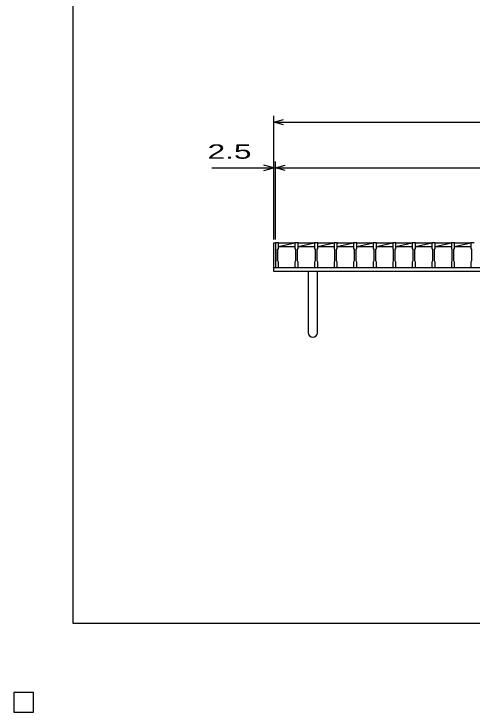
# Model space of a CAD drawing. Units: millimetres, scale not verified. Extents: x -1820 to 1731, y -1282 to 1054.
# Drawn here: x -1820 to -1117, y -1282 to -211 of the extents above; entities that cross this region are included whole.
import ezdxf
from ezdxf.enums import TextEntityAlignment as Align

# ---------------------------------------------------------------- set-up
doc = ezdxf.new("R2010")
doc.units = ezdxf.units.MM
doc.header["$LTSCALE"] = 10
for name, color, linetype, lineweight in [('0_2', 150, 'Continuous', 25), ('16', 3, 'Continuous', 25), ('19', 6, 'Continuous', 25), ('22', 4, 'Continuous', 25), ('24', 2, 'Continuous', 25), ('32', 4, 'Continuous', 25)]:
    doc.layers.add(name, color=color, linetype=linetype, lineweight=lineweight)
doc.styles.add('ベクトル', font='')
doc.styles.get('ベクトル').set_extended_font_data('ベクトル')

msp = doc.modelspace()

# ---------------------------------------------------------------- linework, layer by layer
at = {"layer": '0_2'}
for p, q in [((-1729, -1146.5), (-1729, 1053.5)), ((1731, -1146.5), (-1729, -1146.5)), ((-1790, -1252.5), (-1820, -1252.5)), ((-1820, -1252.5), (-1820, -1282.5)), ((-1790, -1252.5), (-1820, -1252.5)), ((-1820, -1252.5), (-1820, -1282.5)), ((-1790, -1252.5), (-1820, -1252.5)), ((-1820, -1252.5), (-1820, -1282.5)), ((-1790, -1252.5), (-1820, -1252.5)), ((-1820, -1252.5), (-1820, -1282.5)), ((-1790, -1252.5), (-1820, -1252.5)), ((-1820, -1252.5), (-1820, -1282.5)), ((-1790, -1282.5), (-1790, -1252.5)), ((-1790, -1282.5), (-1790, -1252.5)), ((-1790, -1282.5), (-1790, -1252.5)), ((-1790, -1282.5), (-1790, -1252.5)), ((-1790, -1282.5), (-1790, -1252.5)), ((-1820, -1282.5), (-1790, -1282.5)), ((-1820, -1282.5), (-1790, -1282.5)), ((-1820, -1282.5), (-1790, -1282.5)), ((-1820, -1282.5), (-1790, -1282.5)), ((-1820, -1282.5), (-1790, -1282.5))]:
    msp.add_line(p, q, dxfattribs=at)
at = {"layer": '16'}
for p, q in [((-1419, -562.5), (-1419, -561.8)), ((-1419, -561.8), (-1414, -561.8)), ((-1419, -562.5), (-1419, -571)), ((-1414, -562.5), (-1419, -562.5)), ((-1419, -562.5), (-1419, -600.5)), ((-1414, -561.8), (-1414, -562.5)), ((-1414, -571), (-1414, -562.5)), ((-1414, -562.5), (-1389, -562.5)), ((-1414, -568), (-1389, -562.5)), ((-1389, -562.5), (-1389, -561.8)), ((-1389, -561.8), (-1384, -561.8)), ((-1389, -562.5), (-1389, -571)), ((-1384, -562.5), (-1389, -562.5)), ((-1384, -561.8), (-1384, -562.5)), ((-1384, -571), (-1384, -562.5)), ((-1384, -562.5), (-1359, -562.5)), ((-1384, -568), (-1359, -562.5)), ((-1359, -562.5), (-1359, -561.8)), ((-1359, -561.8), (-1354, -561.8)), ((-1359, -562.5), (-1359, -571)), ((-1354, -562.5), (-1359, -562.5)), ((-1354, -561.8), (-1354, -562.5)), ((-1354, -571), (-1354, -562.5)), ((-1354, -562.5), (-1329, -562.5)), ((-1354, -568), (-1329, -562.5)), ((-1329, -562.5), (-1329, -561.8)), ((-1329, -561.8), (-1324, -561.8)), ((-1329, -562.5), (-1329, -571)), ((-1324, -562.5), (-1329, -562.5)), ((-1324, -561.8), (-1324, -562.5)), ((-1324, -571), (-1324, -562.5)), ((-1324, -562.5), (-1299, -562.5)), ((-1324, -568), (-1299, -562.5)), ((-1299, -562.5), (-1299, -561.8)), ((-1299, -561.8), (-1294, -561.8)), ((-1299, -562.5), (-1299, -571)), ((-1294, -562.5), (-1299, -562.5)), ((-1294, -561.8), (-1294, -562.5)), ((-1294, -571), (-1294, -562.5)), ((-1294, -562.5), (-1269, -562.5)), ((-1294, -568), (-1269, -562.5)), ((-1269, -562.5), (-1269, -561.8)), ((-1269, -561.8), (-1264, -561.8)), ((-1269, -562.5), (-1269, -571)), ((-1264, -562.5), (-1269, -562.5)), ((-1264, -561.8), (-1264, -562.5)), ((-1264, -571), (-1264, -562.5)), ((-1264, -562.5), (-1239, -562.5)), ((-1264, -568), (-1239, -562.5)), ((-1239, -562.5), (-1239, -561.8)), ((-1239, -561.8), (-1234, -561.8)), ((-1239, -562.5), (-1239, -571)), ((-1234, -562.5), (-1239, -562.5)), ((-1234, -561.8), (-1234, -562.5)), ((-1234, -571), (-1234, -562.5)), ((-1234, -562.5), (-1209, -562.5)), ((-1234, -568), (-1209, -562.5)), ((-1209, -562.5), (-1209, -561.8)), ((-1209, -561.8), (-1204, -561.8)), ((-1209, -562.5), (-1209, -571)), ((-1204, -562.5), (-1209, -562.5)), ((-1204, -561.8), (-1204, -562.5)), ((-1204, -571), (-1204, -562.5)), ((-1204, -562.5), (-1179, -562.5)), ((-1204, -568), (-1179, -562.5)), ((-1179, -562.5), (-1179, -561.8)), ((-1179, -561.8), (-1174, -561.8)), ((-1179, -562.5), (-1179, -571)), ((-1174, -562.5), (-1179, -562.5)), ((-1174, -561.8), (-1174, -562.5)), ((-1174, -571), (-1174, -562.5)), ((-1174, -562.5), (-1149, -562.5)), ((-1174, -568), (-1149, -562.5)), ((-1149, -562.5), (-1149, -561.8)), ((-1149, -561.8), (-1144, -561.8)), ((-1149, -562.5), (-1149, -571)), ((-1144, -562.5), (-1149, -562.5)), ((-1144, -561.8), (-1144, -562.5)), ((-1144, -571), (-1144, -562.5)), ((-1144, -562.5), (-1119, -562.5)), ((-1144, -568), (-1119, -562.5)), ((-1119, -562.5), (-1119, -561.8)), ((-1119, -561.8), (-1114, -561.8)), ((-1119, -562.5), (-1119, -571)), ((-1114, -562.5), (-1119, -562.5)), ((-1419, -571), (-1418, -573)), ((-1418, -573), (-1418, -590)), ((-1415, -573), (-1414, -571)), ((-1415, -590), (-1415, -573)), ((-1414, -568), (-1389, -568)), ((-1389, -571), (-1388, -573)), ((-1388, -573), (-1388, -590)), ((-1385, -573), (-1384, -571)), ((-1385, -590), (-1385, -573)), ((-1384, -568), (-1359, -568)), ((-1359, -571), (-1358, -573)), ((-1358, -573), (-1358, -590)), ((-1355, -573), (-1354, -571)), ((-1355, -590), (-1355, -573)), ((-1354, -568), (-1329, -568)), ((-1329, -571), (-1328, -573)), ((-1328, -573), (-1328, -590)), ((-1325, -573), (-1324, -571)), ((-1325, -590), (-1325, -573)), ((-1324, -568), (-1299, -568)), ((-1299, -571), (-1298, -573)), ((-1298, -573), (-1298, -590)), ((-1295, -573), (-1294, -571)), ((-1295, -590), (-1295, -573)), ((-1294, -568), (-1269, -568)), ((-1269, -571), (-1268, -573)), ((-1268, -573), (-1268, -590)), ((-1265, -573), (-1264, -571)), ((-1265, -590), (-1265, -573)), ((-1264, -568), (-1239, -568)), ((-1239, -571), (-1238, -573)), ((-1238, -573), (-1238, -590)), ((-1235, -573), (-1234, -571)), ((-1235, -590), (-1235, -573)), ((-1234, -568), (-1209, -568)), ((-1209, -571), (-1208, -573)), ((-1208, -573), (-1208, -590)), ((-1205, -573), (-1204, -571)), ((-1205, -590), (-1205, -573)), ((-1204, -568), (-1179, -568)), ((-1179, -571), (-1178, -573)), ((-1178, -573), (-1178, -590)), ((-1175, -573), (-1174, -571)), ((-1175, -590), (-1175, -573)), ((-1174, -568), (-1149, -568)), ((-1149, -571), (-1148, -573)), ((-1148, -573), (-1148, -590)), ((-1145, -573), (-1144, -571)), ((-1145, -590), (-1145, -573)), ((-1144, -568), (-1119, -568)), ((-1119, -571), (-1118, -573)), ((-1118, -573), (-1118, -590)), ((-1418, -590), (-1419, -592)), ((-1419, -592), (-1419, -600.5)), ((-1414, -592), (-1415, -590)), ((-1414, -600.5), (-1414, -592)), ((-1388, -590), (-1389, -592)), ((-1389, -592), (-1389, -600.5)), ((-1384, -592), (-1385, -590)), ((-1384, -600.5), (-1384, -592)), ((-1358, -590), (-1359, -592)), ((-1359, -592), (-1359, -600.5)), ((-1354, -592), (-1355, -590)), ((-1354, -600.5), (-1354, -592)), ((-1328, -590), (-1329, -592)), ((-1329, -592), (-1329, -600.5)), ((-1324, -592), (-1325, -590)), ((-1324, -600.5), (-1324, -592)), ((-1298, -590), (-1299, -592)), ((-1299, -592), (-1299, -600.5)), ((-1294, -592), (-1295, -590)), ((-1294, -600.5), (-1294, -592)), ((-1268, -590), (-1269, -592)), ((-1269, -592), (-1269, -600.5)), ((-1264, -592), (-1265, -590)), ((-1264, -600.5), (-1264, -592)), ((-1238, -590), (-1239, -592)), ((-1239, -592), (-1239, -600.5)), ((-1234, -592), (-1235, -590)), ((-1234, -600.5), (-1234, -592)), ((-1208, -590), (-1209, -592)), ((-1209, -592), (-1209, -600.5)), ((-1204, -592), (-1205, -590)), ((-1204, -600.5), (-1204, -592)), ((-1178, -590), (-1179, -592)), ((-1179, -592), (-1179, -600.5)), ((-1174, -592), (-1175, -590)), ((-1174, -600.5), (-1174, -592)), ((-1148, -590), (-1149, -592)), ((-1149, -592), (-1149, -600.5)), ((-1144, -592), (-1145, -590)), ((-1144, -600.5), (-1144, -592)), ((-1118, -590), (-1119, -592)), ((-1119, -592), (-1119, -600.5)), ((-1419, -600.5), (-1414, -600.5)), ((-1414, -600.5), (-1389, -600.5)), ((-1389, -600.5), (-1384, -600.5)), ((-1384, -600.5), (-1359, -600.5)), ((-1359, -600.5), (-1354, -600.5)), ((-1354, -600.5), (-1329, -600.5)), ((-1329, -600.5), (-1324, -600.5)), ((-1324, -600.5), (-1299, -600.5)), ((-1299, -600.5), (-1294, -600.5)), ((-1294, -600.5), (-1269, -600.5)), ((-1269, -600.5), (-1264, -600.5)), ((-1264, -600.5), (-1239, -600.5)), ((-1239, -600.5), (-1234, -600.5)), ((-1234, -600.5), (-1209, -600.5)), ((-1209, -600.5), (-1204, -600.5)), ((-1204, -600.5), (-1179, -600.5)), ((-1179, -600.5), (-1174, -600.5)), ((-1174, -600.5), (-1149, -600.5)), ((-1149, -600.5), (-1144, -600.5)), ((-1144, -600.5), (-1119, -600.5)), ((-1119, -600.5), (-1114, -600.5)), ((-1790, -1252.5), (-1820, -1252.5)), ((-1820, -1252.5), (-1820, -1282.5)), ((-1790, -1252.5), (-1820, -1252.5)), ((-1820, -1252.5), (-1820, -1282.5)), ((-1790, -1252.5), (-1820, -1252.5)), ((-1820, -1252.5), (-1820, -1282.5)), ((-1790, -1252.5), (-1820, -1252.5)), ((-1820, -1252.5), (-1820, -1282.5)), ((-1790, -1252.5), (-1820, -1252.5)), ((-1820, -1252.5), (-1820, -1282.5)), ((-1790, -1282.5), (-1790, -1252.5)), ((-1790, -1282.5), (-1790, -1252.5)), ((-1790, -1282.5), (-1790, -1252.5)), ((-1790, -1282.5), (-1790, -1252.5)), ((-1790, -1282.5), (-1790, -1252.5)), ((-1820, -1282.5), (-1790, -1282.5)), ((-1820, -1282.5), (-1790, -1282.5)), ((-1820, -1282.5), (-1790, -1282.5)), ((-1820, -1282.5), (-1790, -1282.5)), ((-1820, -1282.5), (-1790, -1282.5))]:
    msp.add_line(p, q, dxfattribs=at)
at = {"layer": '19'}
for p, q in [((-1421.5, -600.5), (-1421.5, -562.5)), ((-1421.5, -562.5), (-1419, -562.5)), ((-1421.5, -600.5), (-421.5, -600.5)), ((-1421.5, -606.5), (-1421.5, -600.5)), ((-421.5, -606.5), (-1421.5, -606.5)), ((-1368.5, -606.5), (-1368.5, -700.5)), ((-1354.5, -700.5), (-1354.5, -606.5))]:
    msp.add_line(p, q, dxfattribs=at)
msp.add_arc((-1361.5, -700.5), 7, 180, 0, dxfattribs=at)
at = {"layer": '22'}
for p, q in [((-1421.5, -557.5), (-1421.5, -367.5)), ((-1421.5, -377.5), (-1406.5, -373.5)), ((-1406.5, -381.5), (-1421.5, -377.5)), ((-1421.5, -377.5), (-421.5, -377.5)), ((-1421.5, -557.5), (-1421.5, -437.5)), ((-1419, -557.5), (-1419, -437.5)), ((-1516.5, -447.5), (-1421.5, -447.5)), ((-1421.5, -447.5), (-1436.5, -443.5)), ((-1436.5, -451.5), (-1421.5, -447.5)), ((-1421.5, -447.5), (-1419, -447.5)), ((-1419, -447.5), (-1404, -443.5)), ((-1404, -451.5), (-1419, -447.5)), ((-1419, -447.5), (-424, -447.5))]:
    msp.add_line(p, q, dxfattribs=at)
at = {"layer": '22', "color": 2}
for p, q in [((-1790, -1252.5), (-1820, -1252.5)), ((-1820, -1252.5), (-1820, -1282.5)), ((-1790, -1252.5), (-1820, -1252.5)), ((-1820, -1252.5), (-1820, -1282.5)), ((-1790, -1252.5), (-1820, -1252.5)), ((-1820, -1252.5), (-1820, -1282.5)), ((-1790, -1282.5), (-1790, -1252.5)), ((-1790, -1282.5), (-1790, -1252.5)), ((-1790, -1282.5), (-1790, -1252.5)), ((-1820, -1282.5), (-1790, -1282.5)), ((-1820, -1282.5), (-1790, -1282.5)), ((-1820, -1282.5), (-1790, -1282.5))]:
    msp.add_line(p, q, dxfattribs=at)
at = {"layer": '24', "color": 4}
for p, q in [((-1790, -1252.5), (-1820, -1252.5)), ((-1820, -1252.5), (-1820, -1282.5)), ((-1790, -1252.5), (-1820, -1252.5)), ((-1820, -1252.5), (-1820, -1282.5)), ((-1790, -1252.5), (-1820, -1252.5)), ((-1820, -1252.5), (-1820, -1282.5)), ((-1790, -1282.5), (-1790, -1252.5)), ((-1790, -1282.5), (-1790, -1252.5)), ((-1790, -1282.5), (-1790, -1252.5)), ((-1820, -1282.5), (-1790, -1282.5)), ((-1820, -1282.5), (-1790, -1282.5)), ((-1820, -1282.5), (-1790, -1282.5))]:
    msp.add_line(p, q, dxfattribs=at)
at = {"layer": '32'}
for p, q in [((-1790, -1252.5), (-1820, -1252.5)), ((-1820, -1252.5), (-1820, -1282.5)), ((-1790, -1252.5), (-1820, -1252.5)), ((-1820, -1252.5), (-1820, -1282.5)), ((-1790, -1252.5), (-1820, -1252.5)), ((-1820, -1252.5), (-1820, -1282.5)), ((-1790, -1252.5), (-1820, -1252.5)), ((-1820, -1252.5), (-1820, -1282.5)), ((-1790, -1252.5), (-1820, -1252.5)), ((-1820, -1252.5), (-1820, -1282.5)), ((-1790, -1282.5), (-1790, -1252.5)), ((-1790, -1282.5), (-1790, -1252.5)), ((-1790, -1282.5), (-1790, -1252.5)), ((-1790, -1282.5), (-1790, -1252.5)), ((-1790, -1282.5), (-1790, -1252.5)), ((-1820, -1282.5), (-1790, -1282.5)), ((-1820, -1282.5), (-1790, -1282.5)), ((-1820, -1282.5), (-1790, -1282.5)), ((-1820, -1282.5), (-1790, -1282.5)), ((-1820, -1282.5), (-1790, -1282.5))]:
    msp.add_line(p, q, dxfattribs=at)

# ---------------------------------------------------------------- texts
at = {"layer": '22', "color": 2, "style": 'ベクトル', "width": 1.65}
msp.add_text(' 2.5 ', height=21.99, dxfattribs=at).set_placement((-1536.5, -422.5), align=Align.MIDDLE_LEFT)

doc.saveas('drawing.dxf')
